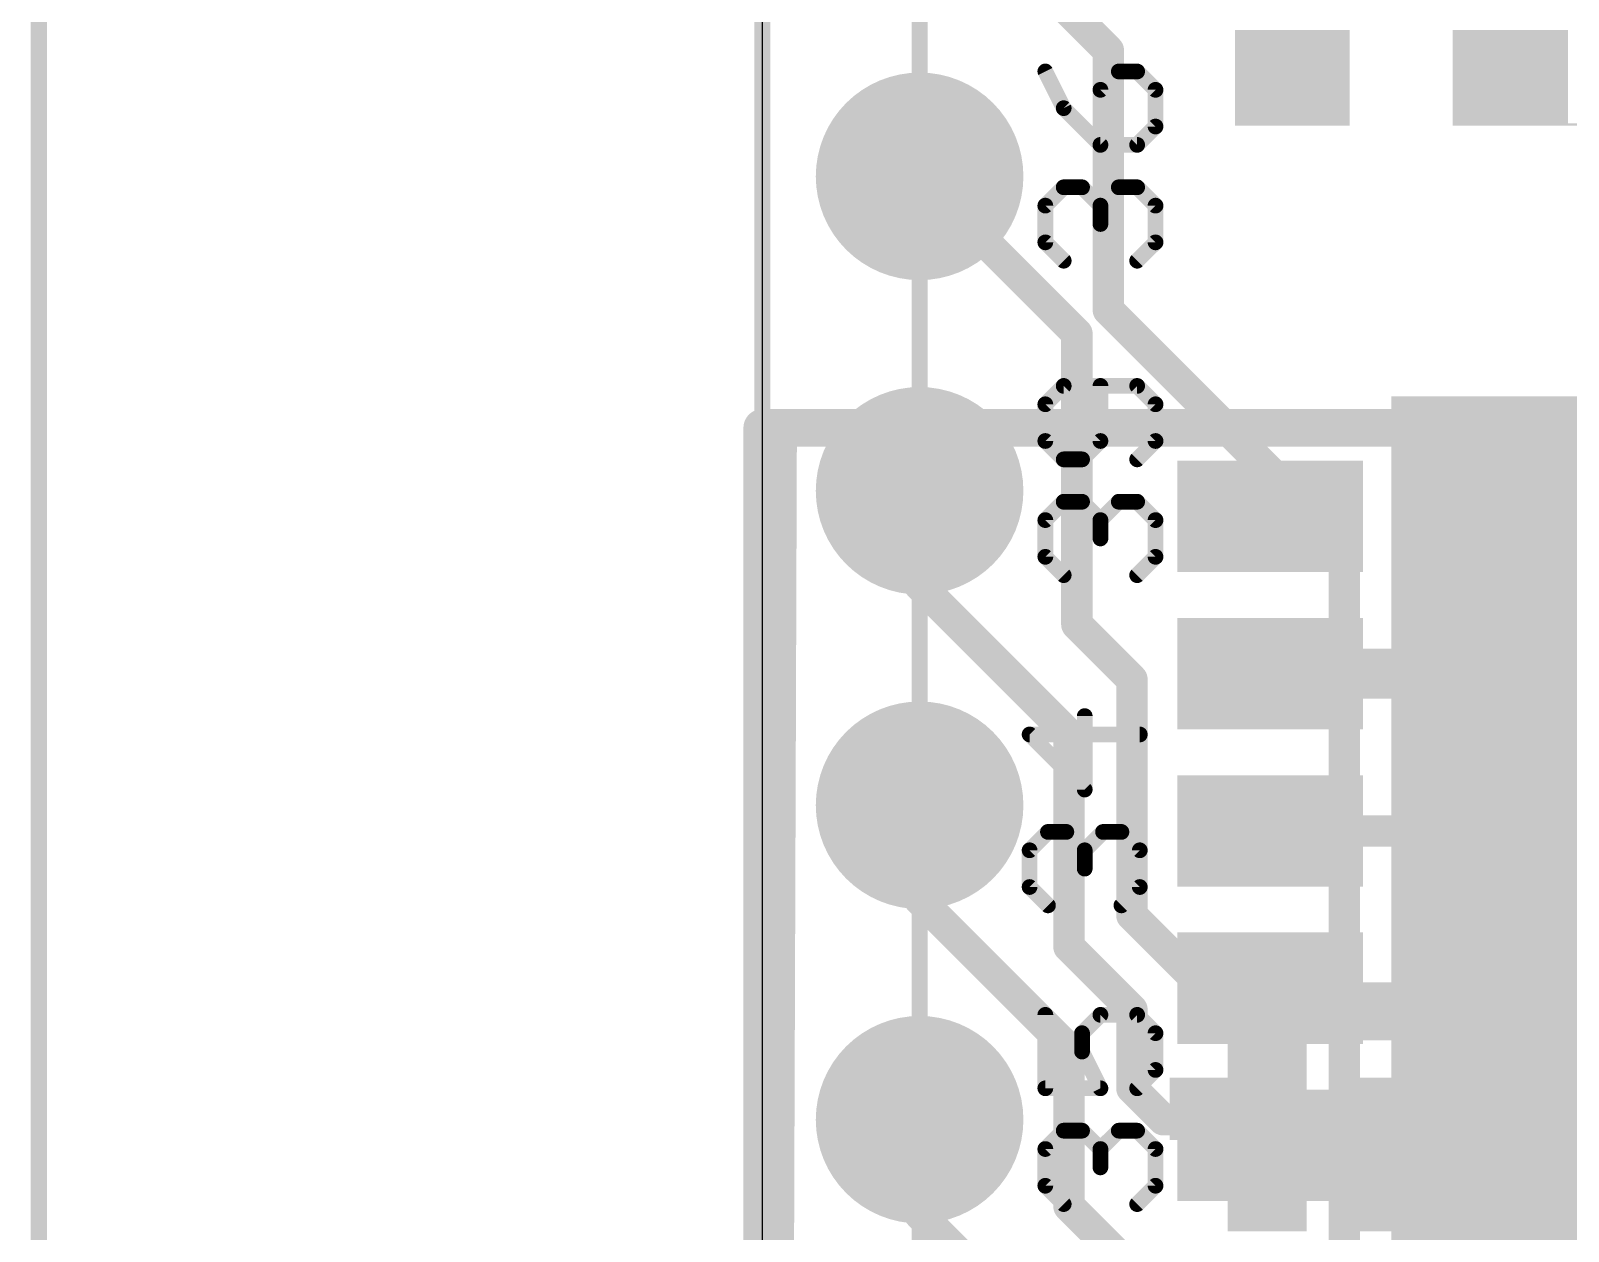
# Model space of a CAD drawing. Extents: x -8.2 to 30.2, y -5.3 to 52.8.
# Drawn here: x -5.91 to 6.51, y 30.21 to 39.91 of the extents above; entities that cross this region are included whole.
import ezdxf

# ---------------------------------------------------------------- set-up
doc = ezdxf.new("R2010")
doc.units = 0
for name, color, linetype in [('1', 12, 'CONTINUOUS'), ('16', 5, 'CONTINUOUS'), ('17', 110, 'CONTINUOUS'), ('18', 110, 'CONTINUOUS'), ('20', 53, 'CONTINUOUS'), ('21', 40, 'CONTINUOUS'), ('22', 6, 'CONTINUOUS'), ('47', 253, 'CONTINUOUS')]:
    doc.layers.add(name, color=color, linetype=linetype)

# ---------------------------------------------------------------- blocks, each defined once
blk = doc.blocks.new('RECT')
blk.add_solid([(-0.5, -0.5), (0.5, -0.5), (-0.5, 0.5), (0.5, 0.5)])
blk = doc.blocks.new('ROUNDP')
at = {"const_width": 0.5}
blk.add_lwpolyline([(0, -0.25, 1), (0, 0.25, 1), (0, -0.25)], format="xyb", dxfattribs=at)
blk = doc.blocks.new('ROUNDV')
at = {"const_width": 0.5}
blk.add_lwpolyline([(0, -0.25, 1), (0, 0.25, 1), (0, -0.25)], format="xyb", dxfattribs=at)

msp = doc.modelspace()

# ---------------------------------------------------------------- linework, layer by layer
at = {"layer": '1'}
for points, const_width in [([(2.54, 37.465), (1.27, 38.735)], 0.254), ([(2.54, 35.1155), (2.54, 37.465)], 0.254), ([(0, 0), (0.127, 36.703)], 0.3048), ([(0.127, 36.703), (25.527, 36.703)], 0.3048), ([(1.27, 36.195), (1.27, 35.433)], 0.254), ([(1.27, 35.433), (2.4765, 34.2265)], 0.254), ([(2.9845, 34.671), (2.54, 35.1155)], 0.254), ([(5.668, 34.718), (4.1, 34.718)], 0.4064), ([(5.715, 34.671), (5.668, 34.718)], 0.4064), ([(2.9845, 32.766), (2.9845, 34.671)], 0.254), ([(2.4765, 34.2265), (2.4765, 32.512)], 0.254), ([(1.27, 33.655), (1.27, 32.893)], 0.254), ([(5.414, 33.448), (4.1, 33.448)], 0.254), ([(5.588, 33.274), (5.414, 33.448)], 0.254), ([(1.27, 32.893), (2.4765, 31.6865)], 0.254), ([(3.5725, 32.178), (2.9845, 32.766)], 0.254), ([(2.4765, 32.512), (2.9845, 32.004)], 0.254), ([(4.1, 32.178), (3.5725, 32.178)], 0.254), ([(2.9845, 32.004), (2.9845, 31.369)], 0.254), ([(2.4765, 31.6865), (2.4765, 30.4165)], 0.254), ([(2.9845, 31.369), (3.2385, 31.115)], 0.254), ([(1.27, 31.115), (1.27, 30.353)], 0.254), ([(3.2385, 31.115), (3.893, 31.115)], 0.254), ([(3.893, 31.115), (4.1, 30.908)], 0.254), ([(2.4765, 30.4165), (3.255, 29.638)], 0.254), ([(1.27, 30.353), (3.255, 28.368)], 0.254)]:
    msp.add_lwpolyline(points, dxfattribs=dict(at, const_width=const_width))
for points, const_width in [([(1.3149, 38.7799, 1), (1.2251, 38.6901)], 0.127), ([(2.6035, 37.465, 1), (2.4765, 37.465)], 0.127), ([(2.4951, 37.4201, 1), (2.5849, 37.5099)], 0.127), ([(0.2032, 36.7027, 1), (0.0508, 36.7033)], 0.1524), ([(0.127, 36.7792, 1), (0.127, 36.6268)], 0.1524), ([(1.3335, 36.195, 1), (1.2065, 36.195)], 0.127), ([(1.3149, 35.4779, 1), (1.2251, 35.3881)], 0.127), ([(1.2065, 35.433, 1), (1.3335, 35.433)], 0.127), ([(2.5849, 35.1604, 1), (2.4951, 35.0706)], 0.127), ([(2.4765, 35.1155, 1), (2.6035, 35.1155)], 0.127), ([(4.1, 34.8196, 1), (4.1, 34.6164)], 0.2032), ([(5.7398, 34.7898, 1), (5.5962, 34.6462)], 0.2032), ([(5.668, 34.6164, 1), (5.668, 34.8196)], 0.2032), ([(3.048, 34.671, 1), (2.921, 34.671)], 0.127), ([(2.9396, 34.6261, 1), (3.0294, 34.7159)], 0.127), ([(5.6432, 34.5992, 1), (5.7868, 34.7428)], 0.2032), ([(2.54, 34.2265, 1), (2.413, 34.2265)], 0.127), ([(2.4316, 34.1816, 1), (2.5214, 34.2714)], 0.127), ([(1.3335, 33.655, 1), (1.2065, 33.655)], 0.127), ([(4.1, 33.5115, 1), (4.1, 33.3845)], 0.127), ([(5.4589, 33.4929, 1), (5.3691, 33.4031)], 0.127), ([(5.414, 33.3845, 1), (5.414, 33.5115)], 0.127), ([(5.5431, 33.2291, 1), (5.6329, 33.3189)], 0.127), ([(1.3149, 32.9379, 1), (1.2251, 32.8481)], 0.127), ([(1.2065, 32.893, 1), (1.3335, 32.893)], 0.127), ([(3.0294, 32.8109, 1), (2.9396, 32.7211)], 0.127), ([(2.921, 32.766, 1), (3.048, 32.766)], 0.127), ([(2.5214, 32.5569, 1), (2.4316, 32.4671)], 0.127), ([(2.413, 32.512, 1), (2.54, 32.512)], 0.127), ([(3.5725, 32.2415, 1), (3.5725, 32.1145)], 0.127), ([(3.5276, 32.1331, 1), (3.6174, 32.2229)], 0.127), ([(4.1, 32.1145, 1), (4.1, 32.2415)], 0.127), ([(3.048, 32.004, 1), (2.921, 32.004)], 0.127), ([(2.9396, 31.9591, 1), (3.0294, 32.0489)], 0.127), ([(2.54, 31.6865, 1), (2.413, 31.6865)], 0.127), ([(2.4316, 31.6416, 1), (2.5214, 31.7314)], 0.127), ([(3.0294, 31.4139, 1), (2.9396, 31.3241)], 0.127), ([(2.921, 31.369, 1), (3.048, 31.369)], 0.127), ([(1.3335, 31.115, 1), (1.2065, 31.115)], 0.127), ([(3.2385, 31.1785, 1), (3.2385, 31.0515)], 0.127), ([(3.1936, 31.0701, 1), (3.2834, 31.1599)], 0.127), ([(3.9379, 31.1599, 1), (3.8481, 31.0701)], 0.127), ([(3.893, 31.0515, 1), (3.893, 31.1785)], 0.127), ([(4.0551, 30.8631, 1), (4.1449, 30.9529)], 0.127), ([(2.5214, 30.4614, 1), (2.4316, 30.3716)], 0.127), ([(1.3149, 30.3979, 1), (1.2251, 30.3081)], 0.127), ([(1.2065, 30.353, 1), (1.3335, 30.353)], 0.127), ([(2.413, 30.4165, 1), (2.54, 30.4165)], 0.127)]:
    msp.add_lwpolyline(points, format="xyb", dxfattribs=dict(at, const_width=const_width))
at = {"layer": '16'}
for points, const_width in [([(2.794, 39.751), (1.27, 41.275)], 0.254), ([(2.794, 37.6555), (2.794, 39.751)], 0.254), ([(4.699, 35.7505), (2.794, 37.6555)], 0.254), ([(0, 0), (0, 36.703)], 0.3048), ([(0, 36.703), (25.4, 36.703)], 0.3048), ([(4.699, 21.336), (4.699, 35.7505)], 0.254), ([(6.477, 33.909), (5.715, 34.671)], 0.4064), ([(6.477, 33.909), (6.477, 32.893)], 0.4064), ([(5.334, 33.02), (5.588, 33.274)], 0.254), ([(5.334, 21.463), (5.334, 33.02)], 0.254), ([(6.477, 32.893), (5.969, 32.385)], 0.4064), ([(5.969, 21.717), (5.969, 32.385)], 0.4064)]:
    msp.add_lwpolyline(points, dxfattribs=dict(at, const_width=const_width))
for points, const_width in [([(2.8575, 39.751, 1), (2.7305, 39.751)], 0.127), ([(2.7491, 39.7061, 1), (2.8389, 39.7959)], 0.127), ([(2.8389, 37.7004, 1), (2.7491, 37.6106)], 0.127), ([(2.7305, 37.6555, 1), (2.8575, 37.6555)], 0.127), ([(0.0762, 36.703, 1), (-0.0762, 36.703)], 0.1524), ([(0, 36.7792, 1), (0, 36.6268)], 0.1524), ([(4.7625, 35.7505, 1), (4.6355, 35.7505)], 0.127), ([(4.6541, 35.7056, 1), (4.7439, 35.7954)], 0.127), ([(5.7868, 34.7428, 1), (5.6432, 34.5992)], 0.2032), ([(6.5786, 33.909, 1), (6.3754, 33.909)], 0.2032), ([(6.4052, 33.8372, 1), (6.5488, 33.9808)], 0.2032), ([(5.6329, 33.2291, 1), (5.5431, 33.3189)], 0.127), ([(5.3975, 33.02, 1), (5.2705, 33.02)], 0.127), ([(5.2891, 33.0649, 1), (5.3789, 32.9751)], 0.127), ([(6.5488, 32.8212, 1), (6.4052, 32.9648)], 0.2032), ([(6.3754, 32.893, 1), (6.5786, 32.893)], 0.2032), ([(6.0706, 32.385, 1), (5.8674, 32.385)], 0.2032), ([(5.8972, 32.4568, 1), (6.0408, 32.3132)], 0.2032)]:
    msp.add_lwpolyline(points, format="xyb", dxfattribs=dict(at, const_width=const_width))
at = {"layer": '20'}
msp.add_line((0, 41.148), (0, 2.54), dxfattribs=at)
at = {"layer": '21', "const_width": 0.127}
for points in [[(2.2852, 39.5822), (2.4335, 39.2856)], [(2.8784, 39.5822), (2.7301, 39.4339)], [(3.0267, 39.5822), (2.8784, 39.5822)], [(3.175, 39.4339), (3.0267, 39.5822)], [(2.7301, 39.4339), (2.7301, 38.989)], [(3.175, 39.1373), (3.175, 39.4339)], [(2.4335, 39.2856), (2.7301, 38.989)], [(3.0267, 38.989), (3.175, 39.1373)], [(2.7301, 38.989), (3.0267, 38.989)], [(2.2852, 38.4984), (2.4335, 38.6467)], [(2.4335, 38.6467), (2.5818, 38.6467)], [(2.5818, 38.6467), (2.7301, 38.4984)], [(2.7301, 38.4984), (2.8784, 38.6467)], [(2.8784, 38.6467), (3.0267, 38.6467)], [(3.0267, 38.6467), (3.175, 38.4984)], [(2.2852, 38.2018), (2.2852, 38.4984)], [(2.7301, 38.4984), (2.7301, 38.3501)], [(3.175, 38.4984), (3.175, 38.2018)], [(2.4335, 38.0535), (2.2852, 38.2018)], [(3.175, 38.2018), (3.0267, 38.0535)], [(2.4335, 37.0422), (2.2852, 36.8939)], [(3.0267, 37.0422), (2.4335, 37.0422)], [(2.7301, 36.5973), (2.7301, 37.0422)], [(3.175, 36.8939), (3.0267, 37.0422)], [(2.2852, 36.8939), (2.2852, 36.5973)], [(3.175, 36.5973), (3.175, 36.8939)], [(2.2852, 36.5973), (2.4335, 36.449)], [(2.5818, 36.449), (2.7301, 36.5973)], [(3.0267, 36.449), (3.175, 36.5973)], [(2.4335, 36.449), (2.5818, 36.449)], [(2.2852, 35.9584), (2.4335, 36.1067)], [(2.4335, 36.1067), (2.5818, 36.1067)], [(2.5818, 36.1067), (2.7301, 35.9584)], [(2.7301, 35.9584), (2.8784, 36.1067)], [(2.8784, 36.1067), (3.0267, 36.1067)], [(3.0267, 36.1067), (3.175, 35.9584)], [(2.2852, 35.6618), (2.2852, 35.9584)], [(2.7301, 35.9584), (2.7301, 35.8101)], [(3.175, 35.9584), (3.175, 35.6618)], [(2.4335, 35.5135), (2.2852, 35.6618)], [(3.175, 35.6618), (3.0267, 35.5135)], [(2.6031, 33.782), (2.6031, 34.3752)], [(3.048, 34.2269), (2.1582, 34.2269)], [(2.1582, 34.2269), (2.6031, 33.782)], [(2.1582, 33.2914), (2.3065, 33.4397)], [(2.3065, 33.4397), (2.4548, 33.4397)], [(2.4548, 33.4397), (2.6031, 33.2914)], [(2.6031, 33.2914), (2.7514, 33.4397)], [(2.7514, 33.4397), (2.8997, 33.4397)], [(2.8997, 33.4397), (3.048, 33.2914)], [(2.1582, 32.9948), (2.1582, 33.2914)], [(2.6031, 33.2914), (2.6031, 33.1431)], [(3.048, 33.2914), (3.048, 32.9948)], [(2.3065, 32.8465), (2.1582, 32.9948)], [(3.048, 32.9948), (2.8997, 32.8465)], [(2.2852, 31.9622), (2.2852, 31.369)], [(2.5818, 31.8139), (2.7301, 31.9622)], [(2.7301, 31.9622), (3.0267, 31.9622)], [(3.0267, 31.9622), (3.175, 31.8139)], [(2.5818, 31.6656), (2.5818, 31.8139)], [(3.175, 31.8139), (3.175, 31.5173)], [(2.7301, 31.369), (2.5818, 31.6656)], [(3.175, 31.5173), (3.0267, 31.369)], [(2.2852, 31.369), (2.7301, 31.369)], [(2.2852, 30.8784), (2.4335, 31.0267)], [(2.4335, 31.0267), (2.5818, 31.0267)], [(2.5818, 31.0267), (2.7301, 30.8784)], [(2.7301, 30.8784), (2.8784, 31.0267)], [(2.8784, 31.0267), (3.0267, 31.0267)], [(3.0267, 31.0267), (3.175, 30.8784)], [(2.2852, 30.5818), (2.2852, 30.8784)], [(2.7301, 30.8784), (2.7301, 30.7301)], [(3.175, 30.8784), (3.175, 30.5818)], [(2.4335, 30.4335), (2.2852, 30.5818)], [(3.175, 30.5818), (3.0267, 30.4335)]]:
    msp.add_lwpolyline(points, dxfattribs=at)
at = {"layer": '21', "const_width": 0.0635}
for points in [[(2.3136, 39.5964, 1), (2.2568, 39.568)], [(2.8784, 39.6139, 1), (2.8784, 39.5504)], [(2.9009, 39.5597, 1), (2.856, 39.6046)], [(3.0492, 39.6046, 1), (3.0043, 39.5597)], [(3.0267, 39.5504, 1), (3.0267, 39.6139)], [(2.7619, 39.4339, 1), (2.6984, 39.4339)], [(2.7077, 39.4563, 1), (2.7526, 39.4114)], [(3.2068, 39.4339, 1), (3.1433, 39.4339)], [(3.1525, 39.4114, 1), (3.1975, 39.4563)], [(2.456, 39.308, 1), (2.4111, 39.2631)], [(2.4051, 39.2714, 1), (2.4619, 39.2998)], [(3.1433, 39.1373, 1), (3.2068, 39.1373)], [(3.1975, 39.1148, 1), (3.1525, 39.1597)], [(2.7301, 39.0208, 1), (2.7301, 38.9573)], [(2.6984, 38.989, 1), (2.7619, 38.989)], [(2.7077, 38.9665, 1), (2.7526, 39.0115)], [(3.0043, 39.0115, 1), (3.0492, 38.9665)], [(3.0267, 38.9573, 1), (3.0267, 39.0208)], [(2.4335, 38.6784, 1), (2.4335, 38.6149)], [(2.456, 38.6242, 1), (2.4111, 38.6691)], [(2.6043, 38.6691, 1), (2.5594, 38.6242)], [(2.5818, 38.6149, 1), (2.5818, 38.6784)], [(2.8784, 38.6784, 1), (2.8784, 38.6149)], [(2.9009, 38.6242, 1), (2.856, 38.6691)], [(3.0492, 38.6691, 1), (3.0043, 38.6242)], [(3.0267, 38.6149, 1), (3.0267, 38.6784)], [(2.317, 38.4984, 1), (2.2535, 38.4984)], [(2.2628, 38.5208, 1), (2.3077, 38.4759)], [(2.7619, 38.4984, 1), (2.6984, 38.4984)], [(2.7077, 38.5208, 1), (2.7526, 38.4759)], [(2.7077, 38.4759, 1), (2.7526, 38.5208)], [(3.2068, 38.4984, 1), (3.1433, 38.4984)], [(3.1525, 38.4759, 1), (3.1975, 38.5208)], [(2.6984, 38.3501, 1), (2.7619, 38.3501)], [(2.3077, 38.2242, 1), (2.2628, 38.1793)], [(3.1975, 38.1793, 1), (3.1525, 38.2242)], [(2.2535, 38.2018, 1), (2.317, 38.2018)], [(3.1433, 38.2018, 1), (3.2068, 38.2018)], [(2.4111, 38.031, 1), (2.456, 38.0759)], [(3.0043, 38.0759, 1), (3.0492, 38.031)], [(2.4335, 37.0739, 1), (2.4335, 37.0104)], [(2.456, 37.0197, 1), (2.4111, 37.0646)], [(2.7619, 37.0422, 1), (2.6984, 37.0422)], [(3.0492, 37.0646, 1), (3.0043, 37.0197)], [(3.0267, 37.0104, 1), (3.0267, 37.0739)], [(2.317, 36.8939, 1), (2.2535, 36.8939)], [(2.2628, 36.9163, 1), (2.3077, 36.8714)], [(3.2068, 36.8939, 1), (3.1433, 36.8939)], [(3.1525, 36.8714, 1), (3.1975, 36.9163)], [(2.2535, 36.5973, 1), (2.317, 36.5973)], [(2.3077, 36.6197, 1), (2.2628, 36.5748)], [(2.6984, 36.5973, 1), (2.7619, 36.5973)], [(2.7526, 36.5748, 1), (2.7077, 36.6197)], [(3.1433, 36.5973, 1), (3.2068, 36.5973)], [(3.1975, 36.5748, 1), (3.1525, 36.6197)], [(2.4335, 36.4808, 1), (2.4335, 36.4173)], [(2.4111, 36.4265, 1), (2.456, 36.4715)], [(2.5594, 36.4715, 1), (2.6043, 36.4265)], [(2.5818, 36.4173, 1), (2.5818, 36.4808)], [(3.0043, 36.4715, 1), (3.0492, 36.4265)], [(2.4335, 36.1384, 1), (2.4335, 36.0749)], [(2.456, 36.0842, 1), (2.4111, 36.1291)], [(2.6043, 36.1291, 1), (2.5594, 36.0842)], [(2.5818, 36.0749, 1), (2.5818, 36.1384)], [(2.8784, 36.1384, 1), (2.8784, 36.0749)], [(2.9009, 36.0842, 1), (2.856, 36.1291)], [(3.0492, 36.1291, 1), (3.0043, 36.0842)], [(3.0267, 36.0749, 1), (3.0267, 36.1384)], [(2.317, 35.9584, 1), (2.2535, 35.9584)], [(2.2628, 35.9808, 1), (2.3077, 35.9359)], [(2.7619, 35.9584, 1), (2.6984, 35.9584)], [(2.7077, 35.9808, 1), (2.7526, 35.9359)], [(2.7077, 35.9359, 1), (2.7526, 35.9808)], [(3.2068, 35.9584, 1), (3.1433, 35.9584)], [(3.1525, 35.9359, 1), (3.1975, 35.9808)], [(2.6984, 35.8101, 1), (2.7619, 35.8101)], [(2.2535, 35.6618, 1), (2.317, 35.6618)], [(2.3077, 35.6842, 1), (2.2628, 35.6393)], [(3.1433, 35.6618, 1), (3.2068, 35.6618)], [(3.1975, 35.6393, 1), (3.1525, 35.6842)], [(2.4111, 35.491, 1), (2.456, 35.5359)], [(3.0043, 35.5359, 1), (3.0492, 35.491)], [(2.6349, 34.3752, 1), (2.5714, 34.3752)], [(2.1582, 34.2586, 1), (2.1582, 34.1951)], [(2.1807, 34.2493, 1), (2.1358, 34.2044)], [(3.048, 34.1951, 1), (3.048, 34.2586)], [(2.5714, 33.782, 1), (2.6349, 33.782)], [(2.5807, 33.7595, 1), (2.6256, 33.8045)], [(2.3065, 33.4714, 1), (2.3065, 33.4079)], [(2.329, 33.4172, 1), (2.2841, 33.4621)], [(2.4773, 33.4621, 1), (2.4324, 33.4172)], [(2.4548, 33.4079, 1), (2.4548, 33.4714)], [(2.7514, 33.4714, 1), (2.7514, 33.4079)], [(2.7739, 33.4172, 1), (2.729, 33.4621)], [(2.9222, 33.4621, 1), (2.8773, 33.4172)], [(2.8997, 33.4079, 1), (2.8997, 33.4714)], [(2.19, 33.2914, 1), (2.1265, 33.2914)], [(2.1358, 33.3138, 1), (2.1807, 33.2689)], [(2.6349, 33.2914, 1), (2.5714, 33.2914)], [(2.5807, 33.3138, 1), (2.6256, 33.2689)], [(2.5807, 33.2689, 1), (2.6256, 33.3138)], [(3.0798, 33.2914, 1), (3.0162, 33.2914)], [(3.0255, 33.2689, 1), (3.0705, 33.3138)], [(2.5714, 33.1431, 1), (2.6349, 33.1431)], [(2.1265, 32.9948, 1), (2.19, 32.9948)], [(2.1807, 33.0172, 1), (2.1358, 32.9723)], [(3.0162, 32.9948, 1), (3.0798, 32.9948)], [(3.0705, 32.9723, 1), (3.0255, 33.0172)], [(2.2841, 32.824, 1), (2.329, 32.8689)], [(2.8773, 32.8689, 1), (2.9222, 32.824)], [(2.317, 31.9622, 1), (2.2535, 31.9622)], [(2.7301, 31.9939, 1), (2.7301, 31.9304)], [(2.7526, 31.9397, 1), (2.7077, 31.9846)], [(3.0492, 31.9846, 1), (3.0043, 31.9397)], [(3.0267, 31.9304, 1), (3.0267, 31.9939)], [(2.6136, 31.8139, 1), (2.5501, 31.8139)], [(2.5594, 31.8363, 1), (2.6043, 31.7914)], [(3.2068, 31.8139, 1), (3.1433, 31.8139)], [(3.1525, 31.7914, 1), (3.1975, 31.8363)], [(2.6102, 31.6798, 1), (2.5534, 31.6514)], [(2.5501, 31.6656, 1), (2.6136, 31.6656)], [(3.1433, 31.5173, 1), (3.2068, 31.5173)], [(3.1975, 31.4948, 1), (3.1525, 31.5397)], [(2.2852, 31.4007, 1), (2.2852, 31.3373)], [(2.7017, 31.3548, 1), (2.7585, 31.3832)], [(2.7301, 31.3373, 1), (2.7301, 31.4007)], [(3.0043, 31.3915, 1), (3.0492, 31.3465)], [(2.2535, 31.369, 1), (2.317, 31.369)], [(2.4335, 31.0584, 1), (2.4335, 30.9949)], [(2.456, 31.0042, 1), (2.4111, 31.0491)], [(2.6043, 31.0491, 1), (2.5594, 31.0042)], [(2.5818, 30.9949, 1), (2.5818, 31.0584)], [(2.8784, 31.0584, 1), (2.8784, 30.9949)], [(2.9009, 31.0042, 1), (2.856, 31.0491)], [(3.0492, 31.0491, 1), (3.0043, 31.0042)], [(3.0267, 30.9949, 1), (3.0267, 31.0584)], [(2.317, 30.8784, 1), (2.2535, 30.8784)], [(2.2628, 30.9008, 1), (2.3077, 30.8559)], [(2.7619, 30.8784, 1), (2.6984, 30.8784)], [(2.7077, 30.9008, 1), (2.7526, 30.8559)], [(2.7077, 30.8559, 1), (2.7526, 30.9008)], [(3.2068, 30.8784, 1), (3.1433, 30.8784)], [(3.1525, 30.8559, 1), (3.1975, 30.9008)], [(2.6984, 30.7301, 1), (2.7619, 30.7301)], [(2.2535, 30.5818, 1), (2.317, 30.5818)], [(2.3077, 30.6042, 1), (2.2628, 30.5593)], [(3.1433, 30.5818, 1), (3.2068, 30.5818)], [(3.1975, 30.5593, 1), (3.1525, 30.6042)], [(2.4111, 30.411, 1), (2.456, 30.4559)], [(3.0043, 30.4559, 1), (3.0492, 30.411)]]:
    msp.add_lwpolyline(points, format="xyb", dxfattribs=at)
at = {"layer": '47', "const_width": 0.13}
for points in [[(0, 26.162), (0, 52.369)], [(1.27, 23.495), (1.27, 48.178)], [(-5.842, 0.065), (-5.842, 43.623)]]:
    msp.add_lwpolyline(points, dxfattribs=at)

# ---------------------------------------------------------------- block references
at = {"layer": '1', "xscale": 1.5, "yscale": 0.9, "rotation": 180}
for p in [(4.1, 35.988), (4.1, 34.718), (4.1, 33.448), (4.1, 32.178), (4.1, 30.908)]:
    msp.add_blockref('RECT', p, dxfattribs=at)
at = {"layer": '17', "xscale": 1.6764, "yscale": 1.6764}
for p in [(1.27, 38.735), (1.27, 38.735), (1.27, 36.195), (1.27, 36.195), (1.27, 33.655), (1.27, 33.655), (1.27, 31.115), (1.27, 31.115)]:
    msp.add_blockref('ROUNDP', p, dxfattribs=at)
at = {"layer": '18', "xscale": 0.9064, "yscale": 0.9064}
for p in [(5.588, 36.068), (5.588, 36.068), (5.715, 34.671), (5.715, 34.671), (5.588, 33.274), (5.588, 33.274)]:
    msp.add_blockref('ROUNDV', p, dxfattribs=at)
at = {"layer": '21', "xscale": 4.699, "yscale": 17.907}
msp.add_blockref('RECT', (7.4295, 28.0035), dxfattribs=at)
at = {"layer": '22', "rotation": 180}
for p, xscale, yscale in [((4.2799, 39.9136), 0.9246, 0.0051), ((4.2799, 39.9085), 0.9246, 0.0051), ((4.2799, 39.9034), 0.9246, 0.0051), ((4.2799, 39.8983), 0.9246, 0.0051), ((4.2799, 39.8932), 0.9246, 0.0051), ((4.2799, 39.8882), 0.9246, 0.0051), ((4.2799, 39.8831), 0.9246, 0.0051), ((4.2799, 39.878), 0.9246, 0.0051), ((4.2799, 39.8729), 0.9246, 0.0051), ((4.2799, 39.8678), 0.9246, 0.0051), ((4.2799, 39.8628), 0.9246, 0.0051), ((4.2799, 39.8577), 0.9246, 0.0051), ((4.2799, 39.8526), 0.9246, 0.0051), ((6.0401, 39.9136), 0.9296, 0.0051), ((6.0401, 39.9085), 0.9296, 0.0051), ((6.0401, 39.9034), 0.9296, 0.0051), ((6.0401, 39.8983), 0.9296, 0.0051), ((6.0401, 39.8932), 0.9296, 0.0051), ((6.0401, 39.8882), 0.9296, 0.0051), ((6.0401, 39.8831), 0.9296, 0.0051), ((6.0401, 39.878), 0.9296, 0.0051), ((6.0401, 39.8729), 0.9296, 0.0051), ((6.0401, 39.8678), 0.9296, 0.0051), ((6.0401, 39.8628), 0.9296, 0.0051), ((6.0401, 39.8577), 0.9296, 0.0051), ((6.0401, 39.8526), 0.9296, 0.0051), ((4.2799, 39.8475), 0.9246, 0.0051), ((4.2799, 39.8424), 0.9246, 0.0051), ((4.2799, 39.8374), 0.9246, 0.0051), ((4.2799, 39.8323), 0.9246, 0.0051), ((4.2799, 39.8272), 0.9246, 0.0051), ((4.2799, 39.8221), 0.9246, 0.0051), ((4.2799, 39.817), 0.9246, 0.0051), ((4.2799, 39.812), 0.9246, 0.0051), ((4.2799, 39.8069), 0.9246, 0.0051), ((4.2799, 39.8018), 0.9246, 0.0051), ((4.2799, 39.7967), 0.9246, 0.0051), ((4.2799, 39.7916), 0.9246, 0.0051), ((4.2799, 39.7866), 0.9246, 0.0051), ((4.2799, 39.7815), 0.9246, 0.0051), ((4.2799, 39.7764), 0.9246, 0.0051), ((4.2799, 39.7713), 0.9246, 0.0051), ((4.2799, 39.7662), 0.9246, 0.0051), ((4.2799, 39.7612), 0.9246, 0.0051), ((4.2799, 39.7561), 0.9246, 0.0051), ((4.2799, 39.751), 0.9246, 0.0051), ((4.2799, 39.7459), 0.9246, 0.0051), ((4.2799, 39.7408), 0.9246, 0.0051), ((4.2799, 39.7358), 0.9246, 0.0051), ((4.2799, 39.7307), 0.9246, 0.0051), ((4.2799, 39.7256), 0.9246, 0.0051), ((6.0401, 39.8475), 0.9296, 0.0051), ((6.0401, 39.8424), 0.9296, 0.0051), ((6.0401, 39.8374), 0.9296, 0.0051), ((6.0401, 39.8323), 0.9296, 0.0051), ((6.0401, 39.8272), 0.9296, 0.0051), ((6.0401, 39.8221), 0.9296, 0.0051), ((6.0401, 39.817), 0.9296, 0.0051), ((6.0401, 39.812), 0.9296, 0.0051), ((6.0401, 39.8069), 0.9296, 0.0051), ((6.0401, 39.8018), 0.9296, 0.0051), ((6.0401, 39.7967), 0.9296, 0.0051), ((6.0401, 39.7916), 0.9296, 0.0051), ((6.0401, 39.7866), 0.9296, 0.0051), ((6.0401, 39.7815), 0.9296, 0.0051), ((6.0401, 39.7764), 0.9296, 0.0051), ((6.0401, 39.7713), 0.9296, 0.0051), ((6.0401, 39.7662), 0.9296, 0.0051), ((6.0401, 39.7612), 0.9296, 0.0051), ((6.0401, 39.7561), 0.9296, 0.0051), ((6.0401, 39.751), 0.9296, 0.0051), ((6.0401, 39.7459), 0.9296, 0.0051), ((6.0401, 39.7408), 0.9296, 0.0051), ((6.0401, 39.7358), 0.9296, 0.0051), ((6.0401, 39.7307), 0.9296, 0.0051), ((6.0401, 39.7256), 0.9296, 0.0051), ((4.2799, 39.7205), 0.9246, 0.0051), ((4.2799, 39.7154), 0.9246, 0.0051), ((4.2799, 39.7104), 0.9246, 0.0051), ((4.2799, 39.7053), 0.9246, 0.0051), ((4.2799, 39.7002), 0.9246, 0.0051), ((4.2799, 39.6951), 0.9246, 0.0051), ((4.2799, 39.69), 0.9246, 0.0051), ((4.2799, 39.685), 0.9246, 0.0051), ((4.2799, 39.6799), 0.9246, 0.0051), ((4.2799, 39.6748), 0.9246, 0.0051), ((4.2799, 39.6697), 0.9246, 0.0051), ((4.2799, 39.6646), 0.9246, 0.0051), ((4.2799, 39.6596), 0.9246, 0.0051), ((4.2799, 39.6545), 0.9246, 0.0051), ((4.2799, 39.6494), 0.9246, 0.0051), ((4.2799, 39.6443), 0.9246, 0.0051), ((4.2799, 39.6392), 0.9246, 0.0051), ((4.2799, 39.6342), 0.9246, 0.0051), ((4.2799, 39.6291), 0.9246, 0.0051), ((4.2799, 39.624), 0.9246, 0.0051), ((4.2799, 39.6189), 0.9246, 0.0051), ((4.2799, 39.6138), 0.9246, 0.0051), ((4.2799, 39.6088), 0.9246, 0.0051), ((4.2799, 39.6037), 0.9246, 0.0051), ((6.0401, 39.7205), 0.9296, 0.0051), ((6.0401, 39.7154), 0.9296, 0.0051), ((6.0401, 39.7104), 0.9296, 0.0051), ((6.0401, 39.7053), 0.9296, 0.0051), ((6.0401, 39.7002), 0.9296, 0.0051), ((6.0401, 39.6951), 0.9296, 0.0051), ((6.0401, 39.69), 0.9296, 0.0051), ((6.0401, 39.685), 0.9296, 0.0051), ((6.0401, 39.6799), 0.9296, 0.0051), ((6.0401, 39.6748), 0.9296, 0.0051), ((6.0401, 39.6697), 0.9296, 0.0051), ((6.0401, 39.6646), 0.9296, 0.0051), ((6.0401, 39.6596), 0.9296, 0.0051), ((6.0401, 39.6545), 0.9296, 0.0051), ((6.0401, 39.6494), 0.9296, 0.0051), ((6.0401, 39.6443), 0.9296, 0.0051), ((6.0401, 39.6392), 0.9296, 0.0051), ((6.0401, 39.6342), 0.9296, 0.0051), ((6.0401, 39.6291), 0.9296, 0.0051), ((6.0401, 39.624), 0.9296, 0.0051), ((6.0401, 39.6189), 0.9296, 0.0051), ((6.0401, 39.6138), 0.9296, 0.0051), ((6.0401, 39.6088), 0.9296, 0.0051), ((6.0401, 39.6037), 0.9296, 0.0051), ((4.2799, 39.5986), 0.9246, 0.0051), ((4.2799, 39.5935), 0.9246, 0.0051), ((4.2799, 39.5884), 0.9246, 0.0051), ((4.2799, 39.5834), 0.9246, 0.0051), ((4.2799, 39.5783), 0.9246, 0.0051), ((4.2799, 39.5732), 0.9246, 0.0051), ((4.2799, 39.5681), 0.9246, 0.0051), ((4.2799, 39.563), 0.9246, 0.0051), ((4.2799, 39.558), 0.9246, 0.0051), ((4.2799, 39.5529), 0.9246, 0.0051), ((4.2799, 39.5478), 0.9246, 0.0051), ((4.2799, 39.5427), 0.9246, 0.0051), ((4.2799, 39.5376), 0.9246, 0.0051), ((4.2799, 39.5326), 0.9246, 0.0051), ((4.2799, 39.5275), 0.9246, 0.0051), ((4.2799, 39.5224), 0.9246, 0.0051), ((4.2799, 39.5173), 0.9246, 0.0051), ((4.2799, 39.5122), 0.9246, 0.0051), ((4.2799, 39.5072), 0.9246, 0.0051), ((4.2799, 39.5021), 0.9246, 0.0051), ((4.2799, 39.497), 0.9246, 0.0051), ((4.2799, 39.4919), 0.9246, 0.0051), ((4.2799, 39.4868), 0.9246, 0.0051), ((4.2799, 39.4818), 0.9246, 0.0051), ((4.2799, 39.4767), 0.9246, 0.0051), ((6.0401, 39.5986), 0.9296, 0.0051), ((6.0401, 39.5935), 0.9296, 0.0051), ((6.0401, 39.5884), 0.9296, 0.0051), ((6.0401, 39.5834), 0.9296, 0.0051), ((6.0401, 39.5783), 0.9296, 0.0051), ((6.0401, 39.5732), 0.9296, 0.0051), ((6.0401, 39.5681), 0.9296, 0.0051), ((6.0401, 39.563), 0.9296, 0.0051), ((6.0401, 39.558), 0.9296, 0.0051), ((6.0401, 39.5529), 0.9296, 0.0051), ((6.0401, 39.5478), 0.9296, 0.0051), ((6.0401, 39.5427), 0.9296, 0.0051), ((6.0401, 39.5376), 0.9296, 0.0051), ((6.0401, 39.5326), 0.9296, 0.0051), ((6.0401, 39.5275), 0.9296, 0.0051), ((6.0401, 39.5224), 0.9296, 0.0051), ((6.0401, 39.5173), 0.9296, 0.0051), ((6.0401, 39.5122), 0.9296, 0.0051), ((6.0401, 39.5072), 0.9296, 0.0051), ((6.0401, 39.5021), 0.9296, 0.0051), ((6.0401, 39.497), 0.9296, 0.0051), ((6.0401, 39.4919), 0.9296, 0.0051), ((6.0401, 39.4868), 0.9296, 0.0051), ((6.0401, 39.4818), 0.9296, 0.0051), ((6.0401, 39.4767), 0.9296, 0.0051), ((4.2799, 39.4716), 0.9246, 0.0051), ((4.2799, 39.4665), 0.9246, 0.0051), ((4.2799, 39.4614), 0.9246, 0.0051), ((4.2799, 39.4564), 0.9246, 0.0051), ((4.2799, 39.4513), 0.9246, 0.0051), ((4.2799, 39.4462), 0.9246, 0.0051), ((4.2799, 39.4411), 0.9246, 0.0051), ((4.2799, 39.436), 0.9246, 0.0051), ((4.2799, 39.431), 0.9246, 0.0051), ((4.2799, 39.4259), 0.9246, 0.0051), ((4.2799, 39.4208), 0.9246, 0.0051), ((4.2799, 39.4157), 0.9246, 0.0051), ((4.2799, 39.4106), 0.9246, 0.0051), ((4.2799, 39.4056), 0.9246, 0.0051), ((4.2799, 39.4005), 0.9246, 0.0051), ((4.2799, 39.3954), 0.9246, 0.0051), ((4.2799, 39.3903), 0.9246, 0.0051), ((4.2799, 39.3852), 0.9246, 0.0051), ((4.2799, 39.3802), 0.9246, 0.0051), ((4.2799, 39.3751), 0.9246, 0.0051), ((4.2799, 39.37), 0.9246, 0.0051), ((4.2799, 39.3649), 0.9246, 0.0051), ((4.2799, 39.3598), 0.9246, 0.0051), ((4.2799, 39.3548), 0.9246, 0.0051), ((6.0401, 39.4716), 0.9296, 0.0051), ((6.0401, 39.4665), 0.9296, 0.0051), ((6.0401, 39.4614), 0.9296, 0.0051), ((6.0401, 39.4564), 0.9296, 0.0051), ((6.0401, 39.4513), 0.9296, 0.0051), ((6.0401, 39.4462), 0.9296, 0.0051), ((6.0401, 39.4411), 0.9296, 0.0051), ((6.0401, 39.436), 0.9296, 0.0051), ((6.0401, 39.431), 0.9296, 0.0051), ((6.0401, 39.4259), 0.9296, 0.0051), ((6.0401, 39.4208), 0.9296, 0.0051), ((6.0401, 39.4157), 0.9296, 0.0051), ((6.0401, 39.4106), 0.9296, 0.0051), ((6.0401, 39.4056), 0.9296, 0.0051), ((6.0401, 39.4005), 0.9296, 0.0051), ((6.0401, 39.3954), 0.9296, 0.0051), ((6.0401, 39.3903), 0.9296, 0.0051), ((6.0401, 39.3852), 0.9296, 0.0051), ((6.0401, 39.3802), 0.9296, 0.0051), ((6.0401, 39.3751), 0.9296, 0.0051), ((6.0401, 39.37), 0.9296, 0.0051), ((6.0401, 39.3649), 0.9296, 0.0051), ((6.0401, 39.3598), 0.9296, 0.0051), ((6.0401, 39.3548), 0.9296, 0.0051), ((4.2799, 39.3497), 0.9246, 0.0051), ((4.2799, 39.3446), 0.9246, 0.0051), ((4.2799, 39.3395), 0.9246, 0.0051), ((4.2799, 39.3344), 0.9246, 0.0051), ((4.2799, 39.3294), 0.9246, 0.0051), ((4.2799, 39.3243), 0.9246, 0.0051), ((4.2799, 39.3192), 0.9246, 0.0051), ((4.2799, 39.3141), 0.9246, 0.0051), ((4.2799, 39.309), 0.9246, 0.0051), ((4.2799, 39.304), 0.9246, 0.0051), ((4.2799, 39.2989), 0.9246, 0.0051), ((4.2799, 39.2938), 0.9246, 0.0051), ((4.2799, 39.2887), 0.9246, 0.0051), ((4.2799, 39.2836), 0.9246, 0.0051), ((4.2799, 39.2786), 0.9246, 0.0051), ((4.2799, 39.2735), 0.9246, 0.0051), ((4.2799, 39.2684), 0.9246, 0.0051), ((4.2799, 39.2633), 0.9246, 0.0051), ((4.2799, 39.2582), 0.9246, 0.0051), ((4.2799, 39.2532), 0.9246, 0.0051), ((4.2799, 39.2481), 0.9246, 0.0051), ((4.2799, 39.243), 0.9246, 0.0051), ((4.2799, 39.2379), 0.9246, 0.0051), ((4.2799, 39.2328), 0.9246, 0.0051), ((4.2799, 39.2278), 0.9246, 0.0051), ((6.0401, 39.3497), 0.9296, 0.0051), ((6.0401, 39.3446), 0.9296, 0.0051), ((6.0401, 39.3395), 0.9296, 0.0051), ((6.0401, 39.3344), 0.9296, 0.0051), ((6.0401, 39.3294), 0.9296, 0.0051), ((6.0401, 39.3243), 0.9296, 0.0051), ((6.0401, 39.3192), 0.9296, 0.0051), ((6.0401, 39.3141), 0.9296, 0.0051), ((6.0401, 39.309), 0.9296, 0.0051), ((6.0401, 39.304), 0.9296, 0.0051), ((6.0401, 39.2989), 0.9296, 0.0051), ((6.0401, 39.2938), 0.9296, 0.0051), ((6.0401, 39.2887), 0.9296, 0.0051), ((6.0401, 39.2836), 0.9296, 0.0051), ((6.0401, 39.2786), 0.9296, 0.0051), ((6.0401, 39.2735), 0.9296, 0.0051), ((6.0401, 39.2684), 0.9296, 0.0051), ((6.0401, 39.2633), 0.9296, 0.0051), ((6.0401, 39.2582), 0.9296, 0.0051), ((6.0401, 39.2532), 0.9296, 0.0051), ((6.0401, 39.2481), 0.9296, 0.0051), ((6.0401, 39.243), 0.9296, 0.0051), ((6.0401, 39.2379), 0.9296, 0.0051), ((6.0401, 39.2328), 0.9296, 0.0051), ((6.0401, 39.2278), 0.9296, 0.0051), ((4.2799, 39.2227), 0.9246, 0.0051), ((4.2799, 39.2176), 0.9246, 0.0051), ((4.2799, 39.2125), 0.9246, 0.0051), ((4.2799, 39.2074), 0.9246, 0.0051), ((4.2799, 39.2024), 0.9246, 0.0051), ((4.2799, 39.1973), 0.9246, 0.0051), ((4.2799, 39.1922), 0.9246, 0.0051), ((4.2799, 39.1871), 0.9246, 0.0051), ((4.2799, 39.182), 0.9246, 0.0051), ((4.2799, 39.177), 0.9246, 0.0051), ((4.2799, 39.1719), 0.9246, 0.0051), ((4.2799, 39.1668), 0.9246, 0.0051), ((4.2799, 39.1617), 0.9246, 0.0051), ((4.2799, 39.1566), 0.9246, 0.0051), ((4.2799, 39.1516), 0.9246, 0.0051), ((4.2799, 39.1465), 0.9246, 0.0051), ((6.0401, 39.2227), 0.9296, 0.0051), ((6.0401, 39.2176), 0.9296, 0.0051), ((6.0401, 39.2125), 0.9296, 0.0051), ((6.0401, 39.2074), 0.9296, 0.0051), ((6.0401, 39.2024), 0.9296, 0.0051), ((6.0401, 39.1973), 0.9296, 0.0051), ((6.0401, 39.1922), 0.9296, 0.0051), ((6.0401, 39.1871), 0.9296, 0.0051), ((6.0401, 39.182), 0.9296, 0.0051), ((6.0401, 39.177), 0.9296, 0.0051), ((6.0401, 39.1719), 0.9296, 0.0051), ((6.0401, 39.1668), 0.9296, 0.0051), ((6.5354, 39.1516), 1.9202, 0.0051), ((6.5354, 39.1465), 1.9202, 0.0051), ((6.538, 39.1617), 1.9253, 0.0051), ((6.538, 39.1566), 1.9253, 0.0051), ((4.9309, 32.2174), 0.637, 0.0167), ((4.9309, 32.2006), 0.637, 0.0168), ((4.9309, 32.1838), 0.637, 0.0167), ((4.9309, 32.1671), 0.637, 0.0168), ((4.9309, 32.1503), 0.637, 0.0168), ((4.9309, 32.1335), 0.637, 0.0167), ((4.9309, 32.1168), 0.637, 0.0168), ((4.9309, 32.1), 0.637, 0.0168), ((4.9309, 32.0832), 0.637, 0.0167), ((4.9309, 32.0665), 0.637, 0.0168), ((4.9309, 32.0497), 0.637, 0.0168), ((4.9309, 32.0329), 0.637, 0.0167), ((4.9309, 32.0162), 0.637, 0.0168), ((4.9309, 31.9994), 0.637, 0.0168), ((4.9309, 31.9827), 0.637, 0.0167), ((4.9309, 31.9659), 0.637, 0.0168), ((4.9309, 31.9492), 0.637, 0.0167), ((4.9309, 31.9324), 0.637, 0.0168), ((4.9309, 31.9156), 0.637, 0.0168), ((4.9309, 31.8989), 0.637, 0.0167), ((4.9309, 31.8821), 0.637, 0.0168), ((4.9309, 31.8653), 0.637, 0.0168), ((4.9309, 31.8486), 0.637, 0.0167), ((4.9309, 31.8318), 0.637, 0.0168), ((4.9309, 31.815), 0.637, 0.0168), ((4.9309, 31.7983), 0.637, 0.0167), ((4.9309, 31.7815), 0.637, 0.0168), ((4.076, 31.7648), 0.6371, 0.0167), ((4.076, 31.748), 0.6371, 0.0168), ((4.076, 31.7312), 0.6371, 0.0168), ((4.076, 31.7145), 0.6371, 0.0167), ((4.076, 31.6977), 0.6371, 0.0168), ((4.076, 31.6809), 0.6371, 0.0168), ((4.076, 31.6642), 0.6371, 0.0167), ((4.9309, 31.7648), 0.637, 0.0167), ((4.076, 31.6474), 0.6371, 0.0168), ((4.076, 31.6306), 0.6371, 0.0168), ((4.076, 31.6139), 0.6371, 0.0167), ((4.076, 31.5971), 0.6371, 0.0168), ((4.076, 31.5803), 0.6371, 0.0168), ((4.076, 31.5636), 0.6371, 0.0167), ((4.076, 31.5468), 0.6371, 0.0168), ((4.076, 31.5301), 0.6371, 0.0167), ((3.8413, 31.4462), 1.1065, 0.0168), ((3.8413, 31.4295), 1.1065, 0.0167), ((3.8413, 31.4127), 1.1065, 0.0168), ((4.076, 31.5133), 0.6371, 0.0168), ((4.076, 31.4965), 0.6371, 0.0168), ((4.076, 31.4798), 0.6371, 0.0167), ((4.076, 31.463), 0.6371, 0.0168), ((4.9309, 31.4462), 0.637, 0.0168), ((4.9309, 31.4295), 0.637, 0.0167), ((4.9309, 31.4127), 0.637, 0.0168), ((5.7858, 31.4462), 0.6371, 0.0168), ((5.7858, 31.4295), 0.6371, 0.0167), ((5.7858, 31.4127), 0.6371, 0.0168), ((3.8413, 31.3959), 1.1065, 0.0168), ((3.8413, 31.3792), 1.1065, 0.0167), ((3.8413, 31.3624), 1.1065, 0.0168), ((3.8413, 31.3457), 1.1065, 0.0167), ((3.8413, 31.3289), 1.1065, 0.0168), ((3.8413, 31.3121), 1.1065, 0.0168), ((3.8413, 31.2954), 1.1065, 0.0167), ((3.8413, 31.2786), 1.1065, 0.0168), ((4.9309, 31.3959), 0.637, 0.0168), ((4.9309, 31.3792), 0.637, 0.0167), ((4.9309, 31.3624), 0.637, 0.0168), ((4.9309, 31.3457), 0.637, 0.0167), ((4.9309, 31.3289), 0.637, 0.0168), ((4.9309, 31.3121), 0.637, 0.0168), ((4.9309, 31.2954), 0.637, 0.0167), ((4.9309, 31.2786), 0.637, 0.0168), ((5.7858, 31.3959), 0.6371, 0.0168), ((5.7858, 31.3792), 0.6371, 0.0167), ((5.7858, 31.3624), 0.6371, 0.0168), ((5.7858, 31.3457), 0.6371, 0.0167), ((5.7858, 31.3289), 0.6371, 0.0168), ((5.7858, 31.3121), 0.6371, 0.0168), ((5.7858, 31.2954), 0.6371, 0.0167), ((5.7858, 31.2786), 0.6371, 0.0168), ((3.8413, 31.2618), 1.1065, 0.0168), ((3.8413, 31.2451), 1.1065, 0.0167), ((3.8413, 31.2283), 1.1065, 0.0168), ((3.8413, 31.2115), 1.1065, 0.0168), ((3.8413, 31.1948), 1.1065, 0.0167), ((3.8413, 31.178), 1.1065, 0.0168), ((3.8413, 31.1612), 1.1065, 0.0168), ((4.9309, 31.2618), 0.637, 0.0168), ((4.9309, 31.2451), 0.637, 0.0167), ((4.9309, 31.2283), 0.637, 0.0168), ((4.9309, 31.2115), 0.637, 0.0168), ((4.9309, 31.1948), 0.637, 0.0167), ((4.9309, 31.178), 0.637, 0.0168), ((4.9309, 31.1612), 0.637, 0.0168), ((5.7858, 31.2618), 0.6371, 0.0168), ((5.7858, 31.2451), 0.6371, 0.0167), ((5.7858, 31.2283), 0.6371, 0.0168), ((5.7858, 31.2115), 0.6371, 0.0168), ((5.7858, 31.1948), 0.6371, 0.0167), ((5.7858, 31.178), 0.6371, 0.0168), ((5.7858, 31.1612), 0.6371, 0.0168), ((3.8413, 31.1445), 1.1065, 0.0167), ((3.8413, 31.1277), 1.1065, 0.0168), ((3.8413, 31.111), 1.1065, 0.0167), ((3.8413, 31.0942), 1.1065, 0.0168), ((3.8413, 31.0774), 1.1065, 0.0168), ((3.8413, 31.0607), 1.1065, 0.0167), ((3.8413, 31.0439), 1.1065, 0.0168), ((4.9309, 31.1445), 0.637, 0.0167), ((4.9309, 31.1277), 0.637, 0.0168), ((4.9309, 31.111), 0.637, 0.0167), ((4.9309, 31.0942), 0.637, 0.0168), ((4.9309, 31.0774), 0.637, 0.0168), ((4.9309, 31.0607), 0.637, 0.0167), ((4.9309, 31.0439), 0.637, 0.0168), ((5.7858, 31.1445), 0.6371, 0.0167), ((5.7858, 31.1277), 0.6371, 0.0168), ((5.7858, 31.111), 0.6371, 0.0167), ((5.7858, 31.0942), 0.6371, 0.0168), ((5.7858, 31.0774), 0.6371, 0.0168), ((5.7858, 31.0607), 0.6371, 0.0167), ((5.7858, 31.0439), 0.6371, 0.0168), ((3.8413, 31.0271), 1.1065, 0.0168), ((3.8413, 31.0104), 1.1065, 0.0167), ((3.8413, 30.9936), 1.1065, 0.0168), ((3.8413, 30.9768), 1.1065, 0.0168), ((3.8413, 30.9601), 1.1065, 0.0167), ((4.076, 30.9433), 0.6371, 0.0168), ((4.076, 30.9266), 0.6371, 0.0167), ((4.076, 30.9098), 0.6371, 0.0168), ((4.9309, 31.0271), 0.637, 0.0168), ((4.9309, 31.0104), 0.637, 0.0167), ((4.9309, 30.9936), 0.637, 0.0168), ((4.9309, 30.9768), 0.637, 0.0168), ((4.9309, 30.9601), 0.637, 0.0167), ((4.9309, 30.9433), 0.637, 0.0168), ((4.9309, 30.9266), 0.637, 0.0167), ((4.9309, 30.9098), 0.637, 0.0168), ((5.7858, 31.0271), 0.6371, 0.0168), ((5.7858, 31.0104), 0.6371, 0.0167), ((5.7858, 30.9936), 0.6371, 0.0168), ((5.7858, 30.9768), 0.6371, 0.0168), ((5.7858, 30.9601), 0.6371, 0.0167), ((5.7858, 30.9433), 0.6371, 0.0168), ((5.7858, 30.9266), 0.6371, 0.0167), ((5.7858, 30.9098), 0.6371, 0.0168), ((4.076, 30.893), 0.6371, 0.0168), ((4.076, 30.8763), 0.6371, 0.0167), ((4.076, 30.8595), 0.6371, 0.0168), ((4.076, 30.8427), 0.6371, 0.0168), ((4.076, 30.826), 0.6371, 0.0167), ((4.076, 30.8092), 0.6371, 0.0168), ((4.076, 30.7924), 0.6371, 0.0168), ((4.9309, 30.893), 0.637, 0.0168), ((4.9309, 30.8763), 0.637, 0.0167), ((4.9309, 30.8595), 0.637, 0.0168), ((4.9309, 30.8427), 0.637, 0.0168), ((4.9309, 30.826), 0.637, 0.0167), ((4.9309, 30.8092), 0.637, 0.0168), ((4.9309, 30.7924), 0.637, 0.0168), ((5.7858, 30.893), 0.6371, 0.0168), ((5.7858, 30.8763), 0.6371, 0.0167), ((5.7858, 30.8595), 0.6371, 0.0168), ((5.7858, 30.8427), 0.6371, 0.0168), ((5.7858, 30.826), 0.6371, 0.0167), ((5.7858, 30.8092), 0.6371, 0.0168), ((5.7858, 30.7924), 0.6371, 0.0168), ((4.076, 30.7757), 0.6371, 0.0167), ((4.076, 30.7589), 0.6371, 0.0168), ((4.076, 30.7421), 0.6371, 0.0168), ((4.076, 30.7254), 0.6371, 0.0167), ((4.076, 30.7086), 0.6371, 0.0168), ((4.076, 30.6919), 0.6371, 0.0167), ((4.076, 30.6751), 0.6371, 0.0168), ((4.076, 30.6583), 0.6371, 0.0168), ((4.9309, 30.7757), 0.637, 0.0167), ((4.9309, 30.7589), 0.637, 0.0168), ((4.9309, 30.7421), 0.637, 0.0168), ((4.9309, 30.7254), 0.637, 0.0167), ((4.9309, 30.7086), 0.637, 0.0168), ((4.9309, 30.6919), 0.637, 0.0167), ((4.9309, 30.6751), 0.637, 0.0168), ((4.9309, 30.6583), 0.637, 0.0168), ((5.7858, 30.7757), 0.6371, 0.0167), ((5.7858, 30.7589), 0.6371, 0.0168), ((5.7858, 30.7421), 0.6371, 0.0168), ((5.7858, 30.7254), 0.6371, 0.0167), ((5.7858, 30.7086), 0.6371, 0.0168), ((5.7858, 30.6919), 0.6371, 0.0167), ((5.7858, 30.6751), 0.6371, 0.0168), ((5.7858, 30.6583), 0.6371, 0.0168), ((4.076, 30.6416), 0.6371, 0.0167), ((4.076, 30.6248), 0.6371, 0.0168), ((4.076, 30.608), 0.6371, 0.0168), ((4.076, 30.5913), 0.6371, 0.0167), ((4.076, 30.5745), 0.6371, 0.0168), ((4.076, 30.5577), 0.6371, 0.0168), ((4.076, 30.541), 0.6371, 0.0167), ((4.9309, 30.6416), 0.637, 0.0167), ((4.9309, 30.6248), 0.637, 0.0168), ((4.9309, 30.608), 0.637, 0.0168), ((4.9309, 30.5913), 0.637, 0.0167), ((4.9309, 30.5745), 0.637, 0.0168), ((4.9309, 30.5577), 0.637, 0.0168), ((4.9309, 30.541), 0.637, 0.0167), ((5.7858, 30.6416), 0.6371, 0.0167), ((5.7858, 30.6248), 0.6371, 0.0168), ((5.7858, 30.608), 0.6371, 0.0168), ((5.7858, 30.5913), 0.6371, 0.0167), ((5.7858, 30.5745), 0.6371, 0.0168), ((5.7858, 30.5577), 0.6371, 0.0168), ((5.7858, 30.541), 0.6371, 0.0167), ((4.076, 30.5242), 0.6371, 0.0168), ((4.076, 30.5075), 0.6371, 0.0167), ((4.076, 30.4907), 0.6371, 0.0168), ((4.076, 30.4739), 0.6371, 0.0168), ((4.076, 30.4572), 0.6371, 0.0167), ((4.076, 30.4404), 0.6371, 0.0168), ((4.076, 30.4236), 0.6371, 0.0168), ((4.9309, 30.5242), 0.637, 0.0168), ((4.9309, 30.5075), 0.637, 0.0167), ((4.9309, 30.4907), 0.637, 0.0168), ((4.9309, 30.4739), 0.637, 0.0168), ((4.9309, 30.4572), 0.637, 0.0167), ((4.9309, 30.4404), 0.637, 0.0168), ((4.9309, 30.4236), 0.637, 0.0168), ((5.7858, 30.5242), 0.6371, 0.0168), ((5.7858, 30.5075), 0.6371, 0.0167), ((5.7858, 30.4907), 0.6371, 0.0168), ((5.7858, 30.4739), 0.6371, 0.0168), ((5.7858, 30.4572), 0.6371, 0.0167), ((5.7858, 30.4404), 0.6371, 0.0168), ((5.7858, 30.4236), 0.6371, 0.0168), ((4.076, 30.4069), 0.6371, 0.0167), ((4.076, 30.3901), 0.6371, 0.0168), ((4.076, 30.3733), 0.6371, 0.0168), ((4.076, 30.3566), 0.6371, 0.0167), ((4.076, 30.3398), 0.6371, 0.0168), ((4.076, 30.323), 0.6371, 0.0168), ((4.076, 30.3063), 0.6371, 0.0167), ((4.076, 30.2895), 0.6371, 0.0168), ((4.9309, 30.4069), 0.637, 0.0167), ((4.9309, 30.3901), 0.637, 0.0168), ((4.9309, 30.3733), 0.637, 0.0168), ((4.9309, 30.3566), 0.637, 0.0167), ((4.9309, 30.3398), 0.637, 0.0168), ((4.9309, 30.323), 0.637, 0.0168), ((4.9309, 30.3063), 0.637, 0.0167), ((4.9309, 30.2895), 0.637, 0.0168), ((5.7858, 30.4069), 0.6371, 0.0167), ((5.7858, 30.3901), 0.6371, 0.0168), ((5.7858, 30.3733), 0.6371, 0.0168), ((5.7858, 30.3566), 0.6371, 0.0167), ((5.7858, 30.3398), 0.6371, 0.0168), ((5.7858, 30.323), 0.6371, 0.0168), ((5.7858, 30.3063), 0.6371, 0.0167), ((5.7858, 30.2895), 0.6371, 0.0168), ((4.076, 30.2728), 0.6371, 0.0167), ((4.076, 30.256), 0.6371, 0.0168), ((4.076, 30.2392), 0.6371, 0.0168), ((4.076, 30.2225), 0.6371, 0.0167), ((4.9309, 30.2728), 0.637, 0.0167), ((4.9309, 30.256), 0.637, 0.0168), ((4.9309, 30.2392), 0.637, 0.0168), ((4.9309, 30.2225), 0.637, 0.0167), ((5.7858, 30.2728), 0.6371, 0.0167), ((5.7858, 30.256), 0.6371, 0.0168), ((5.7858, 30.2392), 0.6371, 0.0168), ((5.7858, 30.2225), 0.6371, 0.0167)]:
    msp.add_blockref('RECT', p, dxfattribs=dict(at, xscale=xscale, yscale=yscale))

doc.saveas('drawing.dxf')
